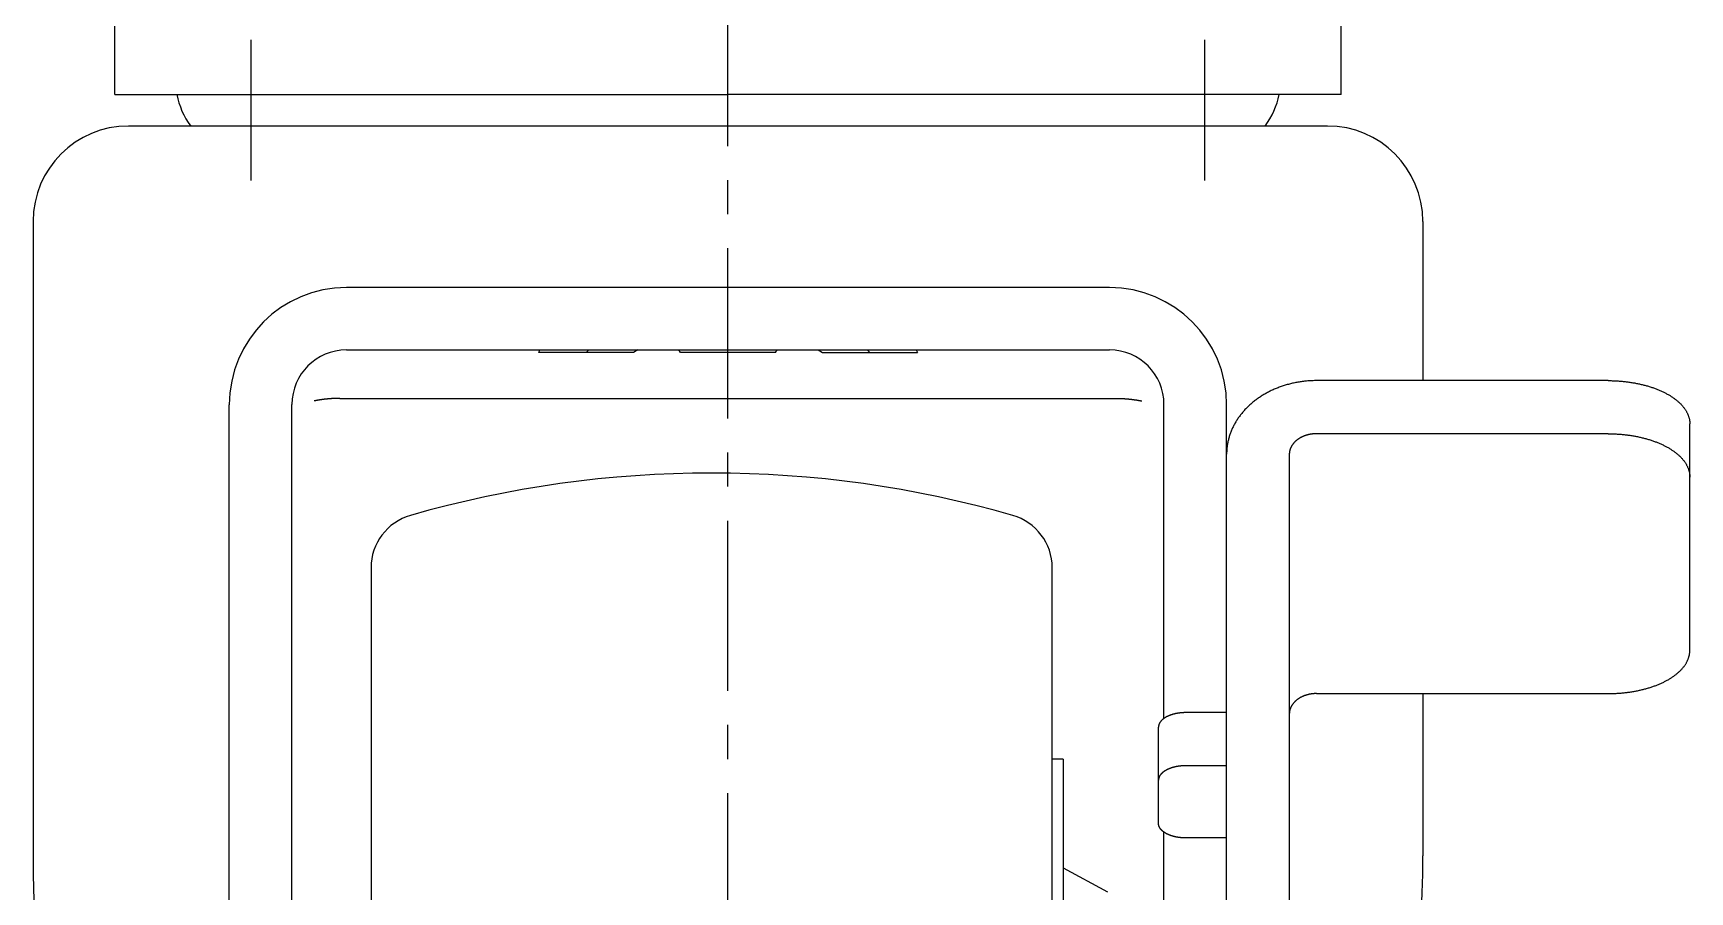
# Model space of a CAD drawing. Extents: x 12 to 224, y -20 to 262.
# Drawn here: x 32.9 to 93.7, y 89.9 to 121.4 of the extents above; entities that cross this region are included whole.
import ezdxf

# ---------------------------------------------------------------- set-up
doc = ezdxf.new("R2010")
doc.units = 0
doc.header["$LTSCALE"] = 5
doc.linetypes.add('CENTER', pattern=[2, 1.25, -0.25, 0.25, -0.25])
doc.layers.get('0').update_dxf_attribs({"linetype": 'CONTINUOUS'})
doc.layers.add('CENTER', color=1, linetype='CENTER')

msp = doc.modelspace()

# ---------------------------------------------------------------- linework, layer by layer
at = {"color": 7, "linetype": 'CONTINUOUS'}
for p, q in [((35.880038, 119.142984), (35.880038, 121.642984)), ((80.880038, 119.142984), (80.880038, 121.642984)), ((35.880038, 119.142984), (58.380038, 119.142984)), ((80.880038, 119.142984), (58.380038, 119.142984)), ((80.380038, 117.982984), (36.380038, 117.982984)), ((32.880038, 114.482984), (32.880038, 91.19098)), ((83.880038, 114.482984), (83.880038, 108.63462)), ((72.380038, 112.051842), (44.380038, 112.051842)), ((44.380038, 109.760594), (72.380038, 109.760594)), ((51.472379, 109.760594), (51.430034, 109.672984)), ((54.915936, 109.672984), (51.430034, 109.672984)), ((53.267971, 109.760594), (53.172985, 109.672984)), ((55.067681, 109.760594), (54.915936, 109.672984)), ((56.637087, 109.672984), (56.580327, 109.760594)), ((60.122989, 109.672984), (56.637087, 109.672984)), ((60.122989, 109.672984), (60.179748, 109.760594)), ((61.692395, 109.760594), (61.84414, 109.672984)), ((61.84414, 109.672984), (65.330042, 109.672984)), ((63.492105, 109.760594), (63.587091, 109.672984)), ((65.287697, 109.760594), (65.330042, 109.672984)), ((90.680038, 108.63462), (79.980038, 108.63462)), ((40.080038, 61.742984), (40.080038, 107.751842)), ((42.380038, 61.742984), (42.380038, 107.760594)), ((44.140038, 107.982984), (72.620038, 107.982984)), ((74.380038, 96.234509), (74.380038, 107.760594)), ((76.680038, 61.742984), (76.680038, 107.751842)), ((93.680038, 98.735321), (93.680038, 107.044862)), ((90.680038, 106.684109), (79.980038, 106.684109)), ((78.980038, 105.932857), (78.980038, 63.81383)), ((45.280038, 101.763526), (45.280038, 72.742984)), ((70.280038, 72.742984), (70.280038, 101.763526)), ((79.980038, 97.145563), (90.680038, 97.145563)), ((83.880038, 97.145563), (83.880038, 91.19098)), ((76.680038, 96.446477), (75.180038, 96.446477)), ((74.180038, 92.376289), (74.180038, 95.916558)), ((70.680038, 94.742984), (70.280038, 94.742984)), ((70.680038, 94.742984), (70.680038, 72.742984)), ((76.680038, 94.495966), (75.180038, 94.495966)), ((74.380038, 61.742984), (74.380038, 92.058338)), ((76.680038, 91.84637), (75.180038, 91.84637)), ((70.680038, 90.742984), (72.302323, 89.865603))]:
    msp.add_line(p, q, dxfattribs=at)
for points in [[(79.98, 108.635, 0), (79.9395, 108.634, 0), (79.8991, 108.634, 0), (79.8586, 108.633, 0), (79.8181, 108.631, 0), (79.7777, 108.63, 0), (79.7373, 108.627, 0), (79.6969, 108.625, 0), (79.6566, 108.622, 0), (79.6163, 108.618, 0), (79.5761, 108.614, 0), (79.5359, 108.61, 0), (79.4958, 108.605, 0), (79.4558, 108.6, 0), (79.4159, 108.595, 0), (79.376, 108.589, 0), (79.3362, 108.583, 0), (79.2966, 108.576, 0), (79.257, 108.569, 0), (79.2175, 108.562, 0), (79.1782, 108.554, 0), (79.139, 108.545, 0), (79.0999, 108.537, 0), (79.0609, 108.528, 0), (79.0221, 108.518, 0), (78.9834, 108.508, 0), (78.9449, 108.498, 0), (78.9065, 108.488, 0), (78.8683, 108.477, 0), (78.8303, 108.465, 0), (78.7924, 108.454, 0), (78.7547, 108.441, 0), (78.7172, 108.429, 0), (78.6799, 108.416, 0), (78.6427, 108.403, 0), (78.6058, 108.389, 0), (78.5691, 108.375, 0), (78.5326, 108.361, 0), (78.4963, 108.346, 0), (78.4603, 108.331, 0), (78.4244, 108.316, 0), (78.3888, 108.3, 0), (78.3535, 108.284, 0), (78.3184, 108.267, 0), (78.2835, 108.25, 0), (78.2489, 108.233, 0), (78.2145, 108.215, 0), (78.1805, 108.198, 0), (78.1467, 108.179, 0), (78.1131, 108.161, 0), (78.0799, 108.142, 0), (78.0469, 108.123, 0), (78.0142, 108.103, 0), (77.9819, 108.083, 0), (77.9498, 108.063, 0), (77.918, 108.042, 0), (77.8865, 108.021, 0), (77.8554, 108, 0), (77.8246, 107.979, 0), (77.7941, 107.957, 0), (77.7639, 107.935, 0), (77.7341, 107.912, 0), (77.7046, 107.89, 0), (77.6754, 107.867, 0), (77.6466, 107.843, 0), (77.6181, 107.82, 0), (77.59, 107.796, 0), (77.5623, 107.772, 0), (77.5349, 107.747, 0), (77.5079, 107.723, 0), (77.4812, 107.698, 0), (77.455, 107.672, 0), (77.4291, 107.647, 0), (77.4036, 107.621, 0), (77.3785, 107.595, 0), (77.3538, 107.569, 0), (77.3295, 107.542, 0), (77.3055, 107.516, 0), (77.282, 107.489, 0), (77.2589, 107.461, 0), (77.2362, 107.434, 0), (77.2139, 107.406, 0), (77.192, 107.378, 0), (77.1706, 107.35, 0), (77.1495, 107.322, 0), (77.1289, 107.293, 0), (77.1088, 107.265, 0), (77.089, 107.236, 0), (77.0697, 107.206, 0), (77.0508, 107.177, 0), (77.0324, 107.148, 0), (77.0144, 107.118, 0), (76.9969, 107.088, 0), (76.9798, 107.058, 0), (76.9631, 107.028, 0), (76.947, 106.997, 0), (76.9312, 106.967, 0), (76.916, 106.936, 0), (76.9012, 106.905, 0), (76.8868, 106.874, 0), (76.8729, 106.843, 0), (76.8595, 106.812, 0), (76.8466, 106.78, 0), (76.8341, 106.749, 0), (76.8221, 106.717, 0), (76.8106, 106.685, 0), (76.7996, 106.653, 0), (76.789, 106.621, 0), (76.7789, 106.589, 0), (76.7693, 106.557, 0), (76.7602, 106.525, 0), (76.7516, 106.492, 0), (76.7434, 106.46, 0), (76.7358, 106.427, 0), (76.7286, 106.395, 0), (76.7219, 106.362, 0), (76.7158, 106.329, 0), (76.7101, 106.296, 0), (76.7049, 106.264, 0), (76.7001, 106.231, 0), (76.6959, 106.198, 0), (76.6922, 106.165, 0), (76.689, 106.132, 0), (76.6862, 106.099, 0), (76.684, 106.065, 0), (76.6823, 106.032, 0), (76.681, 105.999, 0), (76.6803, 105.966, 0), (76.68, 105.933, 0)], [(90.68, 108.635, 0), (90.7169, 108.634, 0), (90.7537, 108.634, 0), (90.7905, 108.634, 0), (90.8272, 108.633, 0), (90.864, 108.632, 0), (90.9007, 108.63, 0), (90.9374, 108.629, 0), (90.9741, 108.627, 0), (91.0107, 108.625, 0), (91.0473, 108.623, 0), (91.0838, 108.62, 0), (91.1202, 108.617, 0), (91.1566, 108.614, 0), (91.1929, 108.611, 0), (91.2292, 108.608, 0), (91.2653, 108.604, 0), (91.3014, 108.6, 0), (91.3373, 108.596, 0), (91.3732, 108.592, 0), (91.409, 108.587, 0), (91.4446, 108.582, 0), (91.4802, 108.577, 0), (91.5156, 108.572, 0), (91.5509, 108.566, 0), (91.5861, 108.56, 0), (91.6211, 108.554, 0), (91.656, 108.548, 0), (91.6907, 108.542, 0), (91.7253, 108.535, 0), (91.7597, 108.528, 0), (91.794, 108.521, 0), (91.8281, 108.514, 0), (91.862, 108.506, 0), (91.8958, 108.498, 0), (91.9293, 108.49, 0), (91.9627, 108.482, 0), (91.9959, 108.474, 0), (92.0289, 108.465, 0), (92.0617, 108.456, 0), (92.0942, 108.447, 0), (92.1266, 108.438, 0), (92.1587, 108.428, 0), (92.1907, 108.418, 0), (92.2223, 108.408, 0), (92.2538, 108.398, 0), (92.285, 108.388, 0), (92.316, 108.377, 0), (92.3467, 108.367, 0), (92.3772, 108.356, 0), (92.4075, 108.345, 0), (92.4374, 108.333, 0), (92.4671, 108.322, 0), (92.4966, 108.31, 0), (92.5257, 108.298, 0), (92.5546, 108.286, 0), (92.5832, 108.274, 0), (92.6115, 108.261, 0), (92.6396, 108.249, 0), (92.6673, 108.236, 0), (92.6947, 108.223, 0), (92.7218, 108.21, 0), (92.7487, 108.196, 0), (92.7752, 108.183, 0), (92.8014, 108.169, 0), (92.8272, 108.155, 0), (92.8528, 108.141, 0), (92.878, 108.127, 0), (92.9029, 108.112, 0), (92.9274, 108.098, 0), (92.9517, 108.083, 0), (92.9755, 108.068, 0), (92.9991, 108.053, 0), (93.0222, 108.038, 0), (93.0451, 108.023, 0), (93.0675, 108.007, 0), (93.0897, 107.992, 0), (93.1114, 107.976, 0), (93.1328, 107.96, 0), (93.1538, 107.944, 0), (93.1744, 107.928, 0), (93.1947, 107.912, 0), (93.2146, 107.895, 0), (93.2341, 107.879, 0), (93.2532, 107.862, 0), (93.272, 107.845, 0), (93.2903, 107.828, 0), (93.3082, 107.811, 0), (93.3258, 107.794, 0), (93.343, 107.777, 0), (93.3597, 107.76, 0), (93.3761, 107.742, 0), (93.392, 107.725, 0), (93.4075, 107.707, 0), (93.4227, 107.689, 0), (93.4374, 107.671, 0), (93.4517, 107.653, 0), (93.4656, 107.635, 0), (93.479, 107.617, 0), (93.4921, 107.599, 0), (93.5047, 107.58, 0), (93.5169, 107.562, 0), (93.5286, 107.544, 0), (93.54, 107.525, 0), (93.5509, 107.506, 0), (93.5613, 107.488, 0), (93.5714, 107.469, 0), (93.581, 107.45, 0), (93.5901, 107.431, 0), (93.5989, 107.412, 0), (93.6071, 107.393, 0), (93.615, 107.374, 0), (93.6224, 107.355, 0), (93.6294, 107.336, 0), (93.6359, 107.317, 0), (93.6419, 107.297, 0), (93.6476, 107.278, 0), (93.6527, 107.259, 0), (93.6575, 107.239, 0), (93.6618, 107.22, 0), (93.6656, 107.201, 0), (93.669, 107.181, 0), (93.6719, 107.162, 0), (93.6744, 107.142, 0), (93.6764, 107.123, 0), (93.678, 107.103, 0), (93.6791, 107.084, 0), (93.6798, 107.064, 0), (93.68, 107.045, 0)], [(44.14, 107.983, 0), (44.1326, 107.983, 0), (44.1251, 107.983, 0), (44.1177, 107.983, 0), (44.1102, 107.983, 0), (44.1028, 107.983, 0), (44.0953, 107.983, 0), (44.0879, 107.983, 0), (44.0804, 107.983, 0), (44.073, 107.983, 0), (44.0655, 107.982, 0), (44.058, 107.982, 0), (44.0506, 107.982, 0), (44.0431, 107.982, 0), (44.0357, 107.982, 0), (44.0282, 107.982, 0), (44.0208, 107.981, 0), (44.0133, 107.981, 0), (44.0059, 107.981, 0), (43.9984, 107.981, 0), (43.991, 107.981, 0), (43.9835, 107.98, 0), (43.9761, 107.98, 0), (43.9686, 107.98, 0), (43.9611, 107.98, 0), (43.9537, 107.979, 0), (43.9462, 107.979, 0), (43.9388, 107.979, 0), (43.9313, 107.978, 0), (43.9239, 107.978, 0), (43.9164, 107.978, 0), (43.909, 107.977, 0), (43.9015, 107.977, 0), (43.8941, 107.977, 0), (43.8866, 107.976, 0), (43.8792, 107.976, 0), (43.8717, 107.975, 0), (43.8643, 107.975, 0), (43.8568, 107.975, 0), (43.8494, 107.974, 0), (43.8419, 107.974, 0), (43.8345, 107.973, 0), (43.827, 107.973, 0), (43.8196, 107.972, 0), (43.8121, 107.972, 0), (43.8047, 107.971, 0), (43.7972, 107.971, 0), (43.7898, 107.97, 0), (43.7823, 107.97, 0), (43.7749, 107.969, 0), (43.7674, 107.968, 0), (43.76, 107.968, 0), (43.7525, 107.967, 0), (43.7451, 107.967, 0), (43.7376, 107.966, 0), (43.7302, 107.965, 0), (43.7227, 107.965, 0), (43.7153, 107.964, 0), (43.7079, 107.963, 0), (43.7004, 107.963, 0), (43.693, 107.962, 0), (43.6855, 107.961, 0), (43.6781, 107.961, 0), (43.6706, 107.96, 0), (43.6632, 107.959, 0), (43.6557, 107.958, 0), (43.6483, 107.958, 0), (43.6409, 107.957, 0), (43.6334, 107.956, 0), (43.626, 107.955, 0), (43.6185, 107.955, 0), (43.6111, 107.954, 0), (43.6037, 107.953, 0), (43.5962, 107.952, 0), (43.5888, 107.951, 0), (43.5813, 107.95, 0), (43.5739, 107.949, 0), (43.5665, 107.949, 0), (43.559, 107.948, 0), (43.5516, 107.947, 0), (43.5441, 107.946, 0), (43.5367, 107.945, 0), (43.5293, 107.944, 0), (43.5218, 107.943, 0), (43.5144, 107.942, 0), (43.507, 107.941, 0), (43.4995, 107.94, 0), (43.4921, 107.939, 0), (43.4846, 107.938, 0), (43.4772, 107.937, 0), (43.4698, 107.936, 0), (43.4623, 107.935, 0), (43.4549, 107.934, 0), (43.4475, 107.933, 0), (43.44, 107.932, 0), (43.4326, 107.931, 0), (43.4252, 107.929, 0), (43.4178, 107.928, 0), (43.4103, 107.927, 0), (43.4029, 107.926, 0), (43.3955, 107.925, 0), (43.388, 107.924, 0), (43.3806, 107.923, 0), (43.3732, 107.921, 0), (43.3658, 107.92, 0), (43.3583, 107.919, 0), (43.3509, 107.918, 0), (43.3435, 107.916, 0), (43.3361, 107.915, 0), (43.3286, 107.914, 0), (43.3212, 107.913, 0), (43.3138, 107.911, 0), (43.3064, 107.91, 0), (43.2989, 107.909, 0), (43.2915, 107.908, 0), (43.2841, 107.906, 0), (43.2767, 107.905, 0), (43.2693, 107.903, 0), (43.2618, 107.902, 0), (43.2544, 107.901, 0), (43.247, 107.899, 0), (43.2396, 107.898, 0), (43.2322, 107.897, 0), (43.2248, 107.895, 0), (43.2173, 107.894, 0), (43.2099, 107.892, 0), (43.2025, 107.891, 0), (43.1951, 107.889, 0), (43.1877, 107.888, 0)], [(72.62, 107.983, 0), (72.6275, 107.983, 0), (72.6349, 107.983, 0), (72.6424, 107.983, 0), (72.6499, 107.983, 0), (72.6573, 107.983, 0), (72.6648, 107.983, 0), (72.6722, 107.983, 0), (72.6797, 107.983, 0), (72.6871, 107.983, 0), (72.6946, 107.982, 0), (72.702, 107.982, 0), (72.7095, 107.982, 0), (72.7169, 107.982, 0), (72.7244, 107.982, 0), (72.7318, 107.982, 0), (72.7393, 107.981, 0), (72.7468, 107.981, 0), (72.7542, 107.981, 0), (72.7617, 107.981, 0), (72.7691, 107.981, 0), (72.7766, 107.98, 0), (72.784, 107.98, 0), (72.7915, 107.98, 0), (72.7989, 107.98, 0), (72.8064, 107.979, 0), (72.8138, 107.979, 0), (72.8213, 107.979, 0), (72.8287, 107.978, 0), (72.8362, 107.978, 0), (72.8436, 107.978, 0), (72.8511, 107.977, 0), (72.8585, 107.977, 0), (72.866, 107.977, 0), (72.8734, 107.976, 0), (72.8809, 107.976, 0), (72.8884, 107.975, 0), (72.8958, 107.975, 0), (72.9033, 107.975, 0), (72.9107, 107.974, 0), (72.9182, 107.974, 0), (72.9256, 107.973, 0), (72.9331, 107.973, 0), (72.9405, 107.972, 0), (72.948, 107.972, 0), (72.9554, 107.971, 0), (72.9629, 107.971, 0), (72.9703, 107.97, 0), (72.9777, 107.97, 0), (72.9852, 107.969, 0), (72.9926, 107.968, 0), (73.0001, 107.968, 0), (73.0075, 107.967, 0), (73.015, 107.967, 0), (73.0224, 107.966, 0), (73.0299, 107.965, 0), (73.0373, 107.965, 0), (73.0448, 107.964, 0), (73.0522, 107.963, 0), (73.0597, 107.963, 0), (73.0671, 107.962, 0), (73.0746, 107.961, 0), (73.082, 107.961, 0), (73.0894, 107.96, 0), (73.0969, 107.959, 0), (73.1043, 107.958, 0), (73.1118, 107.958, 0), (73.1192, 107.957, 0), (73.1267, 107.956, 0), (73.1341, 107.955, 0), (73.1415, 107.955, 0), (73.149, 107.954, 0), (73.1564, 107.953, 0), (73.1639, 107.952, 0), (73.1713, 107.951, 0), (73.1787, 107.95, 0), (73.1862, 107.949, 0), (73.1936, 107.949, 0), (73.2011, 107.948, 0), (73.2085, 107.947, 0), (73.2159, 107.946, 0), (73.2234, 107.945, 0), (73.2308, 107.944, 0), (73.2383, 107.943, 0), (73.2457, 107.942, 0), (73.2531, 107.941, 0), (73.2606, 107.94, 0), (73.268, 107.939, 0), (73.2754, 107.938, 0), (73.2829, 107.937, 0), (73.2903, 107.936, 0), (73.2977, 107.935, 0), (73.3052, 107.934, 0), (73.3126, 107.933, 0), (73.32, 107.932, 0), (73.3275, 107.931, 0), (73.3349, 107.929, 0), (73.3423, 107.928, 0), (73.3497, 107.927, 0), (73.3572, 107.926, 0), (73.3646, 107.925, 0), (73.372, 107.924, 0), (73.3795, 107.923, 0), (73.3869, 107.921, 0), (73.3943, 107.92, 0), (73.4017, 107.919, 0), (73.4092, 107.918, 0), (73.4166, 107.916, 0), (73.424, 107.915, 0), (73.4314, 107.914, 0), (73.4389, 107.913, 0), (73.4463, 107.911, 0), (73.4537, 107.91, 0), (73.4611, 107.909, 0), (73.4686, 107.908, 0), (73.476, 107.906, 0), (73.4834, 107.905, 0), (73.4908, 107.903, 0), (73.4982, 107.902, 0), (73.5056, 107.901, 0), (73.5131, 107.899, 0), (73.5205, 107.898, 0), (73.5279, 107.897, 0), (73.5353, 107.895, 0), (73.5427, 107.894, 0), (73.5501, 107.892, 0), (73.5576, 107.891, 0), (73.565, 107.889, 0), (73.5724, 107.888, 0)], [(79.98, 106.684, 0), (79.9678, 106.684, 0), (79.9555, 106.684, 0), (79.9432, 106.684, 0), (79.931, 106.683, 0), (79.9187, 106.683, 0), (79.9065, 106.682, 0), (79.8942, 106.681, 0), (79.882, 106.68, 0), (79.8698, 106.68, 0), (79.8576, 106.678, 0), (79.8455, 106.677, 0), (79.8333, 106.676, 0), (79.8212, 106.675, 0), (79.8091, 106.673, 0), (79.797, 106.671, 0), (79.7849, 106.67, 0), (79.7729, 106.668, 0), (79.7609, 106.666, 0), (79.749, 106.664, 0), (79.7371, 106.662, 0), (79.7252, 106.659, 0), (79.7133, 106.657, 0), (79.7015, 106.654, 0), (79.6898, 106.652, 0), (79.678, 106.649, 0), (79.6664, 106.646, 0), (79.6547, 106.643, 0), (79.6431, 106.64, 0), (79.6316, 106.637, 0), (79.6201, 106.634, 0), (79.6087, 106.63, 0), (79.5974, 106.627, 0), (79.586, 106.623, 0), (79.5748, 106.62, 0), (79.5636, 106.616, 0), (79.5525, 106.612, 0), (79.5414, 106.608, 0), (79.5304, 106.604, 0), (79.5195, 106.6, 0), (79.5086, 106.595, 0), (79.4979, 106.591, 0), (79.4871, 106.587, 0), (79.4765, 106.582, 0), (79.4659, 106.577, 0), (79.4554, 106.572, 0), (79.445, 106.568, 0), (79.4347, 106.563, 0), (79.4245, 106.558, 0), (79.4143, 106.552, 0), (79.4042, 106.547, 0), (79.3942, 106.542, 0), (79.3843, 106.536, 0), (79.3745, 106.531, 0), (79.3648, 106.525, 0), (79.3552, 106.519, 0), (79.3456, 106.514, 0), (79.3362, 106.508, 0), (79.3269, 106.502, 0), (79.3176, 106.496, 0), (79.3085, 106.489, 0), (79.2994, 106.483, 0), (79.2905, 106.477, 0), (79.2817, 106.471, 0), (79.2729, 106.464, 0), (79.2643, 106.458, 0), (79.2558, 106.451, 0), (79.2474, 106.444, 0), (79.2391, 106.437, 0), (79.2309, 106.43, 0), (79.2228, 106.424, 0), (79.2149, 106.417, 0), (79.207, 106.409, 0), (79.1993, 106.402, 0), (79.1917, 106.395, 0), (79.1842, 106.388, 0), (79.1768, 106.38, 0), (79.1696, 106.373, 0), (79.1625, 106.365, 0), (79.1554, 106.358, 0), (79.1486, 106.35, 0), (79.1418, 106.343, 0), (79.1352, 106.335, 0), (79.1287, 106.327, 0), (79.1223, 106.319, 0), (79.1161, 106.311, 0), (79.11, 106.303, 0), (79.104, 106.295, 0), (79.0981, 106.287, 0), (79.0924, 106.279, 0), (79.0868, 106.271, 0), (79.0814, 106.262, 0), (79.076, 106.254, 0), (79.0709, 106.246, 0), (79.0658, 106.237, 0), (79.0609, 106.229, 0), (79.0562, 106.22, 0), (79.0515, 106.212, 0), (79.047, 106.203, 0), (79.0427, 106.195, 0), (79.0385, 106.186, 0), (79.0344, 106.177, 0), (79.0305, 106.169, 0), (79.0267, 106.16, 0), (79.0231, 106.151, 0), (79.0196, 106.142, 0), (79.0163, 106.133, 0), (79.0131, 106.124, 0), (79.01, 106.115, 0), (79.0071, 106.106, 0), (79.0043, 106.097, 0), (79.0017, 106.088, 0), (78.9993, 106.079, 0), (78.9969, 106.07, 0), (78.9948, 106.061, 0), (78.9927, 106.052, 0), (78.9909, 106.043, 0), (78.9891, 106.034, 0), (78.9876, 106.025, 0), (78.9861, 106.016, 0), (78.9849, 106.006, 0), (78.9837, 105.997, 0), (78.9827, 105.988, 0), (78.9819, 105.979, 0), (78.9812, 105.97, 0), (78.9807, 105.961, 0), (78.9803, 105.951, 0), (78.9801, 105.942, 0), (78.98, 105.933, 0)], [(90.68, 106.684, 0), (90.7169, 106.684, 0), (90.7537, 106.684, 0), (90.7905, 106.683, 0), (90.8272, 106.682, 0), (90.864, 106.681, 0), (90.9007, 106.68, 0), (90.9374, 106.678, 0), (90.9741, 106.676, 0), (91.0107, 106.674, 0), (91.0473, 106.672, 0), (91.0838, 106.67, 0), (91.1202, 106.667, 0), (91.1566, 106.664, 0), (91.1929, 106.661, 0), (91.2292, 106.657, 0), (91.2653, 106.654, 0), (91.3014, 106.65, 0), (91.3373, 106.645, 0), (91.3732, 106.641, 0), (91.409, 106.636, 0), (91.4446, 106.632, 0), (91.4802, 106.627, 0), (91.5156, 106.621, 0), (91.5509, 106.616, 0), (91.5861, 106.61, 0), (91.6211, 106.604, 0), (91.656, 106.598, 0), (91.6907, 106.591, 0), (91.7253, 106.584, 0), (91.7597, 106.578, 0), (91.794, 106.57, 0), (91.8281, 106.563, 0), (91.862, 106.556, 0), (91.8958, 106.548, 0), (91.9293, 106.54, 0), (91.9627, 106.531, 0), (91.9959, 106.523, 0), (92.0289, 106.514, 0), (92.0617, 106.505, 0), (92.0942, 106.496, 0), (92.1266, 106.487, 0), (92.1587, 106.478, 0), (92.1907, 106.468, 0), (92.2223, 106.458, 0), (92.2538, 106.448, 0), (92.285, 106.437, 0), (92.316, 106.427, 0), (92.3467, 106.416, 0), (92.3772, 106.405, 0), (92.4075, 106.394, 0), (92.4374, 106.383, 0), (92.4671, 106.371, 0), (92.4966, 106.36, 0), (92.5257, 106.348, 0), (92.5546, 106.336, 0), (92.5832, 106.323, 0), (92.6115, 106.311, 0), (92.6396, 106.298, 0), (92.6673, 106.285, 0), (92.6947, 106.272, 0), (92.7218, 106.259, 0), (92.7487, 106.246, 0), (92.7752, 106.232, 0), (92.8014, 106.218, 0), (92.8272, 106.205, 0), (92.8528, 106.191, 0), (92.878, 106.176, 0), (92.9029, 106.162, 0), (92.9274, 106.147, 0), (92.9517, 106.133, 0), (92.9755, 106.118, 0), (92.9991, 106.103, 0), (93.0222, 106.088, 0), (93.0451, 106.072, 0), (93.0675, 106.057, 0), (93.0897, 106.041, 0), (93.1114, 106.026, 0), (93.1328, 106.01, 0), (93.1538, 105.994, 0), (93.1744, 105.978, 0), (93.1947, 105.961, 0), (93.2146, 105.945, 0), (93.2341, 105.928, 0), (93.2532, 105.912, 0), (93.272, 105.895, 0), (93.2903, 105.878, 0), (93.3082, 105.861, 0), (93.3258, 105.844, 0), (93.343, 105.826, 0), (93.3597, 105.809, 0), (93.3761, 105.792, 0), (93.392, 105.774, 0), (93.4075, 105.756, 0), (93.4227, 105.739, 0), (93.4374, 105.721, 0), (93.4517, 105.703, 0), (93.4656, 105.685, 0), (93.479, 105.666, 0), (93.4921, 105.648, 0), (93.5047, 105.63, 0), (93.5169, 105.612, 0), (93.5286, 105.593, 0), (93.54, 105.574, 0), (93.5509, 105.556, 0), (93.5613, 105.537, 0), (93.5714, 105.518, 0), (93.581, 105.5, 0), (93.5901, 105.481, 0), (93.5989, 105.462, 0), (93.6071, 105.443, 0), (93.615, 105.424, 0), (93.6224, 105.404, 0), (93.6294, 105.385, 0), (93.6359, 105.366, 0), (93.6419, 105.347, 0), (93.6476, 105.328, 0), (93.6527, 105.308, 0), (93.6575, 105.289, 0), (93.6618, 105.27, 0), (93.6656, 105.25, 0), (93.669, 105.231, 0), (93.6719, 105.211, 0), (93.6744, 105.192, 0), (93.6764, 105.172, 0), (93.678, 105.153, 0), (93.6791, 105.133, 0), (93.6798, 105.114, 0), (93.68, 105.094, 0)], [(90.68, 97.1456, 0), (90.7169, 97.1457, 0), (90.7537, 97.146, 0), (90.7905, 97.1466, 0), (90.8272, 97.1475, 0), (90.864, 97.1486, 0), (90.9007, 97.1499, 0), (90.9374, 97.1514, 0), (90.9741, 97.1532, 0), (91.0107, 97.1553, 0), (91.0473, 97.1575, 0), (91.0838, 97.16, 0), (91.1202, 97.1628, 0), (91.1566, 97.1658, 0), (91.1929, 97.169, 0), (91.2292, 97.1724, 0), (91.2653, 97.1761, 0), (91.3014, 97.18, 0), (91.3373, 97.1842, 0), (91.3732, 97.1886, 0), (91.409, 97.1932, 0), (91.4446, 97.1981, 0), (91.4802, 97.2032, 0), (91.5156, 97.2085, 0), (91.5509, 97.214, 0), (91.5861, 97.2198, 0), (91.6211, 97.2258, 0), (91.656, 97.232, 0), (91.6907, 97.2385, 0), (91.7253, 97.2452, 0), (91.7597, 97.2521, 0), (91.794, 97.2592, 0), (91.8281, 97.2666, 0), (91.862, 97.2742, 0), (91.8958, 97.2819, 0), (91.9293, 97.29, 0), (91.9627, 97.2982, 0), (91.9959, 97.3066, 0), (92.0289, 97.3153, 0), (92.0617, 97.3242, 0), (92.0942, 97.3333, 0), (92.1266, 97.3426, 0), (92.1587, 97.3521, 0), (92.1907, 97.3618, 0), (92.2223, 97.3717, 0), (92.2538, 97.3819, 0), (92.285, 97.3922, 0), (92.316, 97.4027, 0), (92.3467, 97.4135, 0), (92.3772, 97.4244, 0), (92.4075, 97.4356, 0), (92.4374, 97.4469, 0), (92.4671, 97.4584, 0), (92.4966, 97.4701, 0), (92.5257, 97.482, 0), (92.5546, 97.4941, 0), (92.5832, 97.5064, 0), (92.6115, 97.5189, 0), (92.6396, 97.5315, 0), (92.6673, 97.5444, 0), (92.6947, 97.5574, 0), (92.7218, 97.5706, 0), (92.7487, 97.5839, 0), (92.7752, 97.5975, 0), (92.8014, 97.6112, 0), (92.8272, 97.6251, 0), (92.8528, 97.6391, 0), (92.878, 97.6533, 0), (92.9029, 97.6677, 0), (92.9274, 97.6822, 0), (92.9517, 97.6969, 0), (92.9755, 97.7118, 0), (92.9991, 97.7268, 0), (93.0222, 97.7419, 0), (93.0451, 97.7573, 0), (93.0675, 97.7727, 0), (93.0897, 97.7883, 0), (93.1114, 97.804, 0), (93.1328, 97.8199, 0), (93.1538, 97.8359, 0), (93.1744, 97.8521, 0), (93.1947, 97.8684, 0), (93.2146, 97.8848, 0), (93.2341, 97.9014, 0), (93.2532, 97.918, 0), (93.272, 97.9348, 0), (93.2903, 97.9517, 0), (93.3082, 97.9688, 0), (93.3258, 97.9859, 0), (93.343, 98.0032, 0), (93.3597, 98.0205, 0), (93.3761, 98.038, 0), (93.392, 98.0556, 0), (93.4075, 98.0733, 0), (93.4227, 98.0911, 0), (93.4374, 98.109, 0), (93.4517, 98.1269, 0), (93.4656, 98.145, 0), (93.479, 98.1632, 0), (93.4921, 98.1814, 0), (93.5047, 98.1997, 0), (93.5169, 98.2182, 0), (93.5286, 98.2366, 0), (93.54, 98.2552, 0), (93.5509, 98.2738, 0), (93.5613, 98.2925, 0), (93.5714, 98.3113, 0), (93.581, 98.3301, 0), (93.5901, 98.349, 0), (93.5989, 98.368, 0), (93.6071, 98.387, 0), (93.615, 98.4061, 0), (93.6224, 98.4252, 0), (93.6294, 98.4443, 0), (93.6359, 98.4635, 0), (93.6419, 98.4828, 0), (93.6476, 98.5021, 0), (93.6527, 98.5214, 0), (93.6575, 98.5407, 0), (93.6618, 98.5601, 0), (93.6656, 98.5795, 0), (93.669, 98.5989, 0), (93.6719, 98.6184, 0), (93.6744, 98.6378, 0), (93.6764, 98.6573, 0), (93.678, 98.6768, 0), (93.6791, 98.6963, 0), (93.6798, 98.7158, 0), (93.68, 98.7353, 0)], [(79.98, 97.1456, 0), (79.9678, 97.1455, 0), (79.9555, 97.1453, 0), (79.9432, 97.1451, 0), (79.931, 97.1447, 0), (79.9187, 97.1441, 0), (79.9065, 97.1435, 0), (79.8942, 97.1428, 0), (79.882, 97.1419, 0), (79.8698, 97.141, 0), (79.8576, 97.1399, 0), (79.8455, 97.1387, 0), (79.8333, 97.1374, 0), (79.8212, 97.136, 0), (79.8091, 97.1345, 0), (79.797, 97.1329, 0), (79.7849, 97.1311, 0), (79.7729, 97.1293, 0), (79.7609, 97.1273, 0), (79.749, 97.1252, 0), (79.7371, 97.123, 0), (79.7252, 97.1208, 0), (79.7133, 97.1183, 0), (79.7015, 97.1158, 0), (79.6898, 97.1132, 0), (79.678, 97.1105, 0), (79.6664, 97.1076, 0), (79.6547, 97.1047, 0), (79.6431, 97.1016, 0), (79.6316, 97.0985, 0), (79.6201, 97.0952, 0), (79.6087, 97.0919, 0), (79.5974, 97.0884, 0), (79.586, 97.0848, 0), (79.5748, 97.0811, 0), (79.5636, 97.0773, 0), (79.5525, 97.0734, 0), (79.5414, 97.0694, 0), (79.5304, 97.0653, 0), (79.5195, 97.0612, 0), (79.5086, 97.0569, 0), (79.4979, 97.0525, 0), (79.4871, 97.048, 0), (79.4765, 97.0434, 0), (79.4659, 97.0387, 0), (79.4554, 97.0339, 0), (79.445, 97.029, 0), (79.4347, 97.024, 0), (79.4245, 97.019, 0), (79.4143, 97.0138, 0), (79.4042, 97.0085, 0), (79.3942, 97.0032, 0), (79.3843, 96.9977, 0), (79.3745, 96.9922, 0), (79.3648, 96.9866, 0), (79.3552, 96.9808, 0), (79.3456, 96.975, 0), (79.3362, 96.9691, 0), (79.3269, 96.9632, 0), (79.3176, 96.9571, 0), (79.3085, 96.951, 0), (79.2994, 96.9447, 0), (79.2905, 96.9384, 0), (79.2817, 96.932, 0), (79.2729, 96.9255, 0), (79.2643, 96.919, 0), (79.2558, 96.9123, 0), (79.2474, 96.9056, 0), (79.2391, 96.8988, 0), (79.2309, 96.892, 0), (79.2228, 96.885, 0), (79.2149, 96.878, 0), (79.207, 96.8709, 0), (79.1993, 96.8637, 0), (79.1917, 96.8565, 0), (79.1842, 96.8492, 0), (79.1768, 96.8418, 0), (79.1696, 96.8344, 0), (79.1625, 96.8269, 0), (79.1554, 96.8193, 0), (79.1486, 96.8117, 0), (79.1418, 96.804, 0), (79.1352, 96.7962, 0), (79.1287, 96.7884, 0), (79.1223, 96.7805, 0), (79.1161, 96.7726, 0), (79.11, 96.7646, 0), (79.104, 96.7566, 0), (79.0981, 96.7484, 0), (79.0924, 96.7403, 0), (79.0868, 96.7321, 0), (79.0814, 96.7238, 0), (79.076, 96.7155, 0), (79.0709, 96.7072, 0), (79.0658, 96.6987, 0), (79.0609, 96.6903, 0), (79.0562, 96.6818, 0), (79.0515, 96.6733, 0), (79.047, 96.6647, 0), (79.0427, 96.6561, 0), (79.0385, 96.6474, 0), (79.0344, 96.6387, 0), (79.0305, 96.63, 0), (79.0267, 96.6212, 0), (79.0231, 96.6124, 0), (79.0196, 96.6035, 0), (79.0163, 96.5947, 0), (79.0131, 96.5858, 0), (79.01, 96.5768, 0), (79.0071, 96.5679, 0), (79.0043, 96.5589, 0), (79.0017, 96.5499, 0), (78.9993, 96.5409, 0), (78.9969, 96.5318, 0), (78.9948, 96.5227, 0), (78.9927, 96.5137, 0), (78.9909, 96.5045, 0), (78.9891, 96.4954, 0), (78.9876, 96.4863, 0), (78.9861, 96.4771, 0), (78.9849, 96.4679, 0), (78.9837, 96.4588, 0), (78.9827, 96.4496, 0), (78.9819, 96.4404, 0), (78.9812, 96.4312, 0), (78.9807, 96.422, 0), (78.9803, 96.4127, 0), (78.9801, 96.4035, 0), (78.98, 96.3943, 0)], [(75.18, 96.4465, 0), (75.1678, 96.4464, 0), (75.1555, 96.4463, 0), (75.1432, 96.4461, 0), (75.131, 96.4458, 0), (75.1187, 96.4455, 0), (75.1065, 96.445, 0), (75.0942, 96.4445, 0), (75.082, 96.4439, 0), (75.0698, 96.4432, 0), (75.0576, 96.4425, 0), (75.0455, 96.4417, 0), (75.0333, 96.4407, 0), (75.0212, 96.4397, 0), (75.0091, 96.4387, 0), (74.997, 96.4375, 0), (74.9849, 96.4363, 0), (74.9729, 96.435, 0), (74.9609, 96.4336, 0), (74.949, 96.4321, 0), (74.9371, 96.4306, 0), (74.9252, 96.429, 0), (74.9133, 96.4273, 0), (74.9015, 96.4255, 0), (74.8898, 96.4237, 0), (74.878, 96.4217, 0), (74.8664, 96.4197, 0), (74.8547, 96.4177, 0), (74.8431, 96.4155, 0), (74.8316, 96.4133, 0), (74.8201, 96.411, 0), (74.8087, 96.4086, 0), (74.7974, 96.4061, 0), (74.786, 96.4036, 0), (74.7748, 96.401, 0), (74.7636, 96.3983, 0), (74.7525, 96.3956, 0), (74.7414, 96.3928, 0), (74.7304, 96.3899, 0), (74.7195, 96.3869, 0), (74.7086, 96.3839, 0), (74.6979, 96.3808, 0), (74.6871, 96.3776, 0), (74.6765, 96.3744, 0), (74.6659, 96.3711, 0), (74.6554, 96.3677, 0), (74.645, 96.3643, 0), (74.6347, 96.3607, 0), (74.6245, 96.3572, 0), (74.6143, 96.3535, 0), (74.6042, 96.3498, 0), (74.5942, 96.346, 0), (74.5843, 96.3422, 0), (74.5745, 96.3383, 0), (74.5648, 96.3343, 0), (74.5552, 96.3303, 0), (74.5456, 96.3262, 0), (74.5362, 96.322, 0), (74.5269, 96.3178, 0), (74.5176, 96.3135, 0), (74.5085, 96.3092, 0), (74.4994, 96.3048, 0), (74.4905, 96.3004, 0), (74.4817, 96.2958, 0), (74.4729, 96.2913, 0), (74.4643, 96.2866, 0), (74.4558, 96.282, 0), (74.4474, 96.2772, 0), (74.4391, 96.2724, 0), (74.4309, 96.2676, 0), (74.4228, 96.2627, 0), (74.4149, 96.2577, 0), (74.407, 96.2527, 0), (74.3993, 96.2477, 0), (74.3917, 96.2426, 0), (74.3842, 96.2374, 0), (74.3768, 96.2322, 0), (74.3696, 96.227, 0), (74.3625, 96.2217, 0), (74.3554, 96.2164, 0), (74.3486, 96.211, 0), (74.3418, 96.2055, 0), (74.3352, 96.2001, 0), (74.3287, 96.1945, 0), (74.3223, 96.189, 0), (74.3161, 96.1834, 0), (74.31, 96.1778, 0), (74.304, 96.1721, 0), (74.2981, 96.1664, 0), (74.2924, 96.1606, 0), (74.2868, 96.1548, 0), (74.2814, 96.149, 0), (74.276, 96.1431, 0), (74.2709, 96.1372, 0), (74.2658, 96.1313, 0), (74.2609, 96.1253, 0), (74.2562, 96.1193, 0), (74.2515, 96.1133, 0), (74.247, 96.1073, 0), (74.2427, 96.1012, 0), (74.2385, 96.0951, 0), (74.2344, 96.0889, 0), (74.2305, 96.0828, 0), (74.2267, 96.0766, 0), (74.2231, 96.0704, 0), (74.2196, 96.0642, 0), (74.2163, 96.0579, 0), (74.2131, 96.0516, 0), (74.21, 96.0453, 0), (74.2071, 96.039, 0), (74.2043, 96.0327, 0), (74.2017, 96.0263, 0), (74.1993, 96.0199, 0), (74.1969, 96.0136, 0), (74.1948, 96.0072, 0), (74.1927, 96.0007, 0), (74.1909, 95.9943, 0), (74.1891, 95.9879, 0), (74.1876, 95.9814, 0), (74.1861, 95.975, 0), (74.1849, 95.9685, 0), (74.1837, 95.962, 0), (74.1827, 95.9555, 0), (74.1819, 95.9491, 0), (74.1812, 95.9426, 0), (74.1807, 95.9361, 0), (74.1803, 95.9296, 0), (74.1801, 95.9231, 0), (74.18, 95.9166, 0)], [(75.18, 94.496, 0), (75.1678, 94.4959, 0), (75.1555, 94.4958, 0), (75.1432, 94.4956, 0), (75.131, 94.4953, 0), (75.1187, 94.495, 0), (75.1065, 94.4945, 0), (75.0942, 94.494, 0), (75.082, 94.4934, 0), (75.0698, 94.4927, 0), (75.0576, 94.492, 0), (75.0455, 94.4911, 0), (75.0333, 94.4902, 0), (75.0212, 94.4892, 0), (75.0091, 94.4882, 0), (74.997, 94.487, 0), (74.9849, 94.4858, 0), (74.9729, 94.4845, 0), (74.9609, 94.4831, 0), (74.949, 94.4816, 0), (74.9371, 94.4801, 0), (74.9252, 94.4785, 0), (74.9133, 94.4768, 0), (74.9015, 94.475, 0), (74.8898, 94.4731, 0), (74.878, 94.4712, 0), (74.8664, 94.4692, 0), (74.8547, 94.4671, 0), (74.8431, 94.465, 0), (74.8316, 94.4628, 0), (74.8201, 94.4605, 0), (74.8087, 94.4581, 0), (74.7974, 94.4556, 0), (74.786, 94.4531, 0), (74.7748, 94.4505, 0), (74.7636, 94.4478, 0), (74.7525, 94.4451, 0), (74.7414, 94.4423, 0), (74.7304, 94.4394, 0), (74.7195, 94.4364, 0), (74.7086, 94.4334, 0), (74.6979, 94.4303, 0), (74.6871, 94.4271, 0), (74.6765, 94.4239, 0), (74.6659, 94.4206, 0), (74.6554, 94.4172, 0), (74.645, 94.4138, 0), (74.6347, 94.4102, 0), (74.6245, 94.4067, 0), (74.6143, 94.403, 0), (74.6042, 94.3993, 0), (74.5942, 94.3955, 0), (74.5843, 94.3917, 0), (74.5745, 94.3878, 0), (74.5648, 94.3838, 0), (74.5552, 94.3798, 0), (74.5456, 94.3757, 0), (74.5362, 94.3715, 0), (74.5269, 94.3673, 0), (74.5176, 94.363, 0), (74.5085, 94.3587, 0), (74.4994, 94.3543, 0), (74.4905, 94.3498, 0), (74.4817, 94.3453, 0), (74.4729, 94.3408, 0), (74.4643, 94.3361, 0), (74.4558, 94.3314, 0), (74.4474, 94.3267, 0), (74.4391, 94.3219, 0), (74.4309, 94.3171, 0), (74.4228, 94.3122, 0), (74.4149, 94.3072, 0), (74.407, 94.3022, 0), (74.3993, 94.2972, 0), (74.3917, 94.2921, 0), (74.3842, 94.2869, 0), (74.3768, 94.2817, 0), (74.3696, 94.2765, 0), (74.3625, 94.2712, 0), (74.3554, 94.2658, 0), (74.3486, 94.2605, 0), (74.3418, 94.255, 0), (74.3352, 94.2496, 0), (74.3287, 94.244, 0), (74.3223, 94.2385, 0), (74.3161, 94.2329, 0), (74.31, 94.2272, 0), (74.304, 94.2216, 0), (74.2981, 94.2158, 0), (74.2924, 94.2101, 0), (74.2868, 94.2043, 0), (74.2814, 94.1985, 0), (74.276, 94.1926, 0), (74.2709, 94.1867, 0), (74.2658, 94.1808, 0), (74.2609, 94.1748, 0), (74.2562, 94.1688, 0), (74.2515, 94.1628, 0), (74.247, 94.1568, 0), (74.2427, 94.1507, 0), (74.2385, 94.1446, 0), (74.2344, 94.1384, 0), (74.2305, 94.1323, 0), (74.2267, 94.1261, 0), (74.2231, 94.1199, 0), (74.2196, 94.1136, 0), (74.2163, 94.1074, 0), (74.2131, 94.1011, 0), (74.21, 94.0948, 0), (74.2071, 94.0885, 0), (74.2043, 94.0822, 0), (74.2017, 94.0758, 0), (74.1993, 94.0694, 0), (74.1969, 94.063, 0), (74.1948, 94.0566, 0), (74.1927, 94.0502, 0), (74.1909, 94.0438, 0), (74.1891, 94.0374, 0), (74.1876, 94.0309, 0), (74.1861, 94.0245, 0), (74.1849, 94.018, 0), (74.1837, 94.0115, 0), (74.1827, 94.005, 0), (74.1819, 93.9985, 0), (74.1812, 93.992, 0), (74.1807, 93.9856, 0), (74.1803, 93.9791, 0), (74.1801, 93.9725, 0), (74.18, 93.966, 0)], [(75.18, 91.8464, 0), (75.1678, 91.8464, 0), (75.1555, 91.8465, 0), (75.1432, 91.8467, 0), (75.131, 91.847, 0), (75.1187, 91.8474, 0), (75.1065, 91.8478, 0), (75.0942, 91.8483, 0), (75.082, 91.8489, 0), (75.0698, 91.8496, 0), (75.0576, 91.8504, 0), (75.0455, 91.8512, 0), (75.0333, 91.8521, 0), (75.0212, 91.8531, 0), (75.0091, 91.8542, 0), (74.997, 91.8553, 0), (74.9849, 91.8566, 0), (74.9729, 91.8579, 0), (74.9609, 91.8592, 0), (74.949, 91.8607, 0), (74.9371, 91.8623, 0), (74.9252, 91.8639, 0), (74.9133, 91.8656, 0), (74.9015, 91.8673, 0), (74.8898, 91.8692, 0), (74.878, 91.8711, 0), (74.8664, 91.8731, 0), (74.8547, 91.8752, 0), (74.8431, 91.8773, 0), (74.8316, 91.8796, 0), (74.8201, 91.8819, 0), (74.8087, 91.8843, 0), (74.7974, 91.8867, 0), (74.786, 91.8892, 0), (74.7748, 91.8918, 0), (74.7636, 91.8945, 0), (74.7525, 91.8972, 0), (74.7414, 91.9001, 0), (74.7304, 91.903, 0), (74.7195, 91.9059, 0), (74.7086, 91.9089, 0), (74.6979, 91.912, 0), (74.6871, 91.9152, 0), (74.6765, 91.9185, 0), (74.6659, 91.9218, 0), (74.6554, 91.9251, 0), (74.645, 91.9286, 0), (74.6347, 91.9321, 0), (74.6245, 91.9357, 0), (74.6143, 91.9393, 0), (74.6042, 91.943, 0), (74.5942, 91.9468, 0), (74.5843, 91.9507, 0), (74.5745, 91.9546, 0), (74.5648, 91.9585, 0), (74.5552, 91.9626, 0), (74.5456, 91.9667, 0), (74.5362, 91.9708, 0), (74.5269, 91.975, 0), (74.5176, 91.9793, 0), (74.5085, 91.9836, 0), (74.4994, 91.988, 0), (74.4905, 91.9925, 0), (74.4817, 91.997, 0), (74.4729, 92.0016, 0), (74.4643, 92.0062, 0), (74.4558, 92.0109, 0), (74.4474, 92.0156, 0), (74.4391, 92.0204, 0), (74.4309, 92.0253, 0), (74.4228, 92.0302, 0), (74.4149, 92.0351, 0), (74.407, 92.0401, 0), (74.3993, 92.0452, 0), (74.3917, 92.0503, 0), (74.3842, 92.0554, 0), (74.3768, 92.0606, 0), (74.3696, 92.0659, 0), (74.3625, 92.0712, 0), (74.3554, 92.0765, 0), (74.3486, 92.0819, 0), (74.3418, 92.0873, 0), (74.3352, 92.0928, 0), (74.3287, 92.0983, 0), (74.3223, 92.1039, 0), (74.3161, 92.1095, 0), (74.31, 92.1151, 0), (74.304, 92.1208, 0), (74.2981, 92.1265, 0), (74.2924, 92.1322, 0), (74.2868, 92.138, 0), (74.2814, 92.1439, 0), (74.276, 92.1497, 0), (74.2709, 92.1556, 0), (74.2658, 92.1615, 0), (74.2609, 92.1675, 0), (74.2562, 92.1735, 0), (74.2515, 92.1795, 0), (74.247, 92.1856, 0), (74.2427, 92.1917, 0), (74.2385, 92.1978, 0), (74.2344, 92.2039, 0), (74.2305, 92.2101, 0), (74.2267, 92.2163, 0), (74.2231, 92.2225, 0), (74.2196, 92.2287, 0), (74.2163, 92.235, 0), (74.2131, 92.2412, 0), (74.21, 92.2475, 0), (74.2071, 92.2538, 0), (74.2043, 92.2602, 0), (74.2017, 92.2665, 0), (74.1993, 92.2729, 0), (74.1969, 92.2793, 0), (74.1948, 92.2857, 0), (74.1927, 92.2921, 0), (74.1909, 92.2985, 0), (74.1891, 92.305, 0), (74.1876, 92.3114, 0), (74.1861, 92.3179, 0), (74.1849, 92.3243, 0), (74.1837, 92.3308, 0), (74.1827, 92.3373, 0), (74.1819, 92.3438, 0), (74.1812, 92.3503, 0), (74.1807, 92.3568, 0), (74.1803, 92.3633, 0), (74.1801, 92.3698, 0), (74.18, 92.3763, 0)]]:
    msp.add_polyline3d(points, dxfattribs=at)
for centre, radius, start, end in [((40.880038, 119.664984), 2.778, 190.830546, 217.262783), ((75.880038, 119.664984), 2.778, 322.737217, 349.169454), ((36.380038, 114.482984), 3.5, 90, 180), ((80.380038, 114.482984), 3.5, 0, 90), ((44.380038, 107.751842), 4.3, 90, 180), ((72.380038, 107.751842), 4.3, 0, 90), ((44.380038, 107.760594), 2, 90, 180), ((72.380038, 107.760594), 2, 0, 90), ((57.780038, 65.242984), 40, 73.959558, 106.040442), ((47.280038, 101.763526), 2, 106.040442, 180), ((68.280038, 101.763526), 2, 0, 73.959558), ((77.973007, 91.19098), 45.092969, 180, 205.317993), ((38.787069, 91.19098), 45.092969, 346.228789, 0)]:
    msp.add_arc(centre, radius, start, end, dxfattribs=at)
at = {"layer": 'CENTER', "color": 1, "linetype": 'CENTER'}
for p, q in [((58.380038, 37.242984), (58.380038, 172.442984)), ((40.880038, 115.986984), (40.880038, 121.142984)), ((75.880038, 115.986984), (75.880038, 121.142984))]:
    msp.add_line(p, q, dxfattribs=at)

doc.saveas('drawing.dxf')
